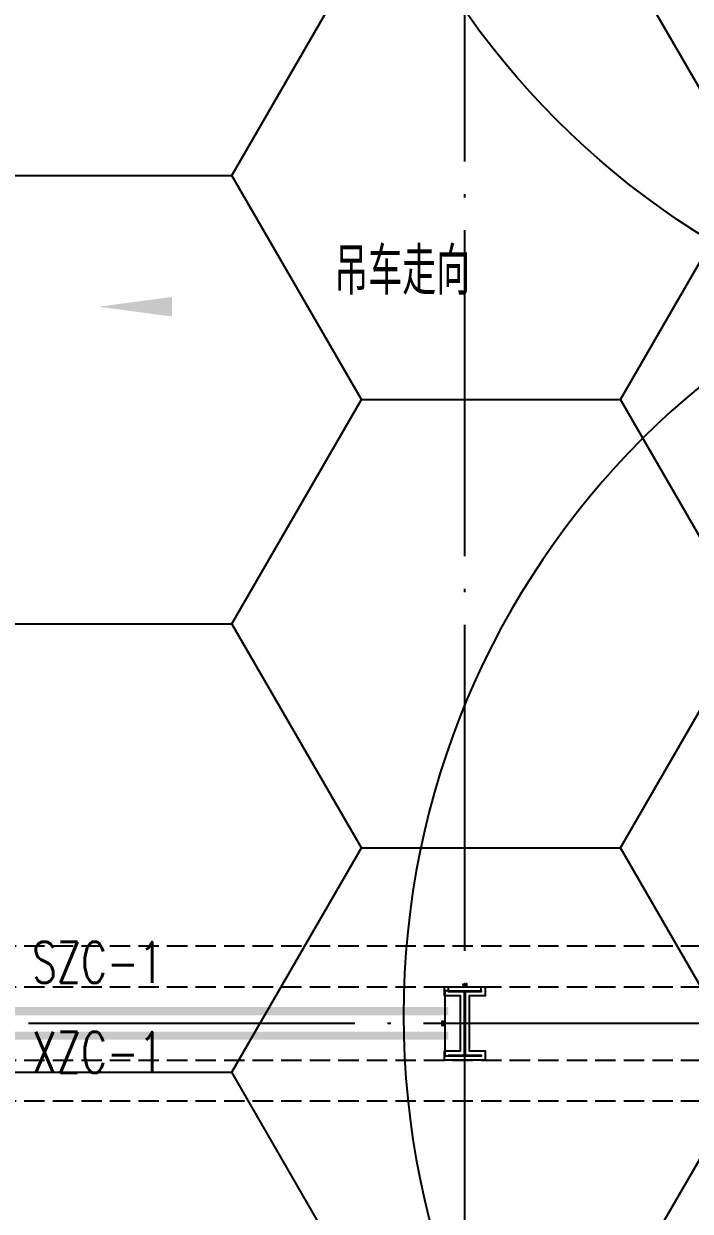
# Model space of a CAD drawing. Extents: x -821772 to -21949, y 506164 to 1049594.
# Drawn here: x -242260 to -234090, y 600467 to 615030 of the extents above; entities that cross this region are included whole.
import ezdxf
from ezdxf.enums import TextEntityAlignment as Align
from ezdxf.xclip import XClip

# ---------------------------------------------------------------- set-up
doc = ezdxf.new("R2010")
doc.units = 0
doc.header["$LTSCALE"] = 1000
doc.header["$MEASUREMENT"] = 0
doc.header["$XCLIPFRAME"] = 2
for name, pattern in [('10平面20250807_t3$0$CENTER', [2, 1.25, -0.25, 0.25, -0.25]), ('10平面20250807_t3$0$DASH', [0.35, 0.25, -0.1]), ('10平面20250807_t3$0$DOTE', [2.42, 2, -0.2, 0.02, -0.2])]:
    doc.linetypes.add(name, pattern=pattern)
doc.layers.get('Defpoints').update_dxf_attribs({"color": 210})
for name, color, linetype in [('10平面20250807_t3$0$A-AXIS-DOTE', 8, '10平面20250807_t3$0$DOTE'), ('10平面20250807_t3$0$A-AXIS-DP', 8, 'Continuous'), ('10平面20250807_t3$0$A-HATCH-2', 8, 'Continuous'), ('10平面20250807_t3$0$A-LIN-V', 8, 'Continuous'), ('10平面20250807_t3$0$A-WINDOW', 8, 'Continuous'), ('10平面20250807_t3$0$AS-COLN', 8, 'Continuous'), ('10平面20250807_t3$0$AS-WALL', 8, 'Continuous'), ('10平面20250807_t3$0$PUB_TEXT', 8, 'Continuous'), ('10平面20250807_t3$0$SB_ZF消火栓', 10, 'Continuous'), ('10平面20250807_t3$0$SB_ZF消火栓M', 10, 'Continuous'), ('10平面20250807_t3$0$建-箭头', 8, 'Continuous'), ('PUB_HATCH', 8, 'Continuous')]:
    doc.layers.add(name, color=color, linetype=linetype)
doc.layers.add('10平面20250807_t3$0$THIN', color=8, linetype='Continuous', lineweight=0)
doc.layers.add('10平面20250807_t3$0$柱间支撑', color=8, linetype='10平面20250807_t3$0$CENTER', lineweight=0)
doc.styles.add('10平面20250807_t3$0$_TCH_DIM_T3', font='SIMPLEX', dxfattribs={"width": 0.705882, "bigfont": 'GBCBIG'})
doc.styles.add('10平面20250807_t3$0$A-STANDARD', font='SIMPLEX', dxfattribs={"bigfont": 'GBCBIG'})
doc.styles.add('10平面20250807_t3$0$TSSD_Rein', font='tj-romans1.shx', dxfattribs={"width": 0.7, "bigfont": 'tj-hztxt.shx'})
doc.dimstyles.new('10平面20250807_t3$0$_TCH_ARCH&&10', dxfattribs={"dimtxt": 29.75, "dimasz": 10, "dimexe": 10, "dimexo": 10, "dimgap": 12.625, "dimtad": 1, "dimdec": 0, "dimzin": 0, "dimdsep": 46, "dimtxsty": '10平面20250807_t3$0$_TCH_DIM_T3', "dimblk": '10平面20250807_t3$0$_ArchTick', "dimcen": 0.09, "dimclrt": 7, "dimazin": 2, "dimtfac": 1, "dimtdec": 0, "dimtix": 1, "dimtmove": 2, "dimatfit": 3, "dimfxl": 0, "dimtolj": 1, "dimtzin": 0, "dimarcsym": 0})

# ---------------------------------------------------------------- blocks, each defined once
blk = doc.blocks.new('10平面20250807_t3$0$dote')
at = {"layer": '10平面20250807_t3$0$A-AXIS-DOTE', "ltscale": 2}
for p, q in [((-16117.8, -264080), (-16117.8, -167560.7)), ((98696.4, -202050), (-97273.6, -202050))]:
    blk.add_line(p, q, dxfattribs=at)
blk = doc.blocks.new('10平面20250807_t3$0$4324324')
at = {"layer": '10平面20250807_t3$0$A-HATCH-2', "linetype": '10平面20250807_t3$0$DASH'}
for p, q in [((-294754.2, 603720.1), (-128854.2, 603720.1)), ((-294754.2, 603220.1), (-128854.2, 603220.1)), ((-294754.2, 602320), (-128854.2, 602320)), ((-294754.2, 601820), (-128854.2, 601820))]:
    blk.add_line(p, q, dxfattribs=at)
blk = doc.blocks.new('10平面20250807_t3$0$_ArchTick')
at = {"color": 0, "linetype": 'ByBlock', "const_width": 0.4}
blk.add_lwpolyline([(-0.5, -0.5), (0.5, 0.5)], dxfattribs=at)
blk = doc.blocks.new('*D10492')
at = {"layer": '10平面20250807_t3$0$A-AXIS-DP', "color": 0, "lineweight": -2}
for p, q in [((-165054, 621030), (-165054, 621079)), ((-165054, 621069), (-164654, 621069)), ((-164654, 621030), (-164654, 621079))]:
    blk.add_line(p, q, dxfattribs=at)
at = {"layer": 'Defpoints', "color": 0}
for p in [(-165054, 621020), (-164654, 621069), (-164654, 621020)]:
    blk.add_point(p, dxfattribs=at)
at = {"layer": '10平面20250807_t3$0$A-AXIS-DP', "color": 0, "lineweight": -2, "xscale": 10, "yscale": 10, "zscale": 10, "rotation": 180}
blk.add_blockref('10平面20250807_t3$0$_ArchTick', (-165054, 621069), dxfattribs=at)
at = {"layer": '10平面20250807_t3$0$A-AXIS-DP', "color": 0, "lineweight": -2, "xscale": 10, "yscale": 10, "zscale": 10}
blk.add_blockref('10平面20250807_t3$0$_ArchTick', (-164654, 621069), dxfattribs=at)
at = {"layer": '10平面20250807_t3$0$A-AXIS-DP', "color": 7, "insert": (-164854, 621096), "char_height": 29.8, "attachment_point": 5, "style": '10平面20250807_t3$0$_TCH_DIM_T3'}
blk.add_mtext('\\A1;400', dxfattribs=at)
blk = doc.blocks.new('*D10493')
at = {"layer": '10平面20250807_t3$0$A-AXIS-DP', "color": 0, "lineweight": -2}
for p, q in [((-165064, 621020), (-165105, 621020)), ((-165095, 620220), (-165095, 621020)), ((-165064, 620220), (-165105, 620220))]:
    blk.add_line(p, q, dxfattribs=at)
at = {"layer": 'Defpoints', "color": 0}
for p in [(-165095, 621020), (-165054, 621020), (-165054, 620220)]:
    blk.add_point(p, dxfattribs=at)
at = {"layer": '10平面20250807_t3$0$A-AXIS-DP', "color": 0, "lineweight": -2, "xscale": 10, "yscale": 10, "zscale": 10}
for p, rotation in [((-165095, 621020), 90), ((-165095, 620220), 270)]:
    blk.add_blockref('10平面20250807_t3$0$_ArchTick', p, dxfattribs=dict(at, rotation=rotation))
at = {"layer": '10平面20250807_t3$0$A-AXIS-DP', "color": 7, "insert": (-165123, 620620), "char_height": 29.8, "attachment_point": 5, "rotation": 90, "style": '10平面20250807_t3$0$_TCH_DIM_T3'}
blk.add_mtext('\\A1;800', dxfattribs=at)
blk = doc.blocks.new('10平面20250807_t3$0$23124232432')
at = {"layer": '10平面20250807_t3$0$柱间支撑', "const_width": 100}
for points in [[(-237054, 602920), (-245654, 602920)], [(-237054, 602620), (-245654, 602620)]]:
    blk.add_lwpolyline(points, dxfattribs=at)
at = {"layer": '10平面20250807_t3$0$THIN', "style": '10平面20250807_t3$0$TSSD_Rein', "width": 0.7}
for s, p in [('SZC-1', (-241354, 603120)), ('XZC-1', (-241354, 602016))]:
    blk.add_text(s, height=500, dxfattribs=at).set_placement(p, align=Align.BOTTOM_CENTER)
blk = doc.blocks.new('10平面20250807_t3$0$A$C5D961328')
at = {"layer": '10平面20250807_t3$0$A-LIN-V', "ltscale": 500}
blk.add_circle((350, 40), 10001, dxfattribs=at)
blk = doc.blocks.new('10平面20250807_t3$0$we42342343234')
at = {"layer": '10平面20250807_t3$0$SB_ZF消火栓M', "xscale": -1}
for p, rotation in [((-251955, 620960), 180), ((-227644, 602520), 270)]:
    blk.add_blockref('10平面20250807_t3$0$A$C5D961328', p, dxfattribs=dict(at, rotation=rotation))
at = {"layer": '10平面20250807_t3$0$SB_ZF消火栓M', "rotation": 180}
blk.add_blockref('10平面20250807_t3$0$A$C5D961328', (-228304, 620960), dxfattribs=at)
blk = doc.blocks.new('10平面20250807_t3$0$234243242332')
at = {"layer": '10平面20250807_t3$0$SB_ZF消火栓'}
blk.add_blockref('10平面20250807_t3$0$we42342343234', (0, 0), dxfattribs=at)
blk = doc.blocks.new('10平面20250807_t3$0$w42343243')
at = {"layer": '10平面20250807_t3$0$A-HATCH-2'}
blk.add_lwpolyline([(-165104.2, 621070), (-164604.2, 621070), (-164604.2, 620958), (-164800.2, 620958), (-164800.2, 620282), (-164604.2, 620282), (-164604.2, 620170), (-165104.2, 620170), (-165104.2, 620282), (-164908.2, 620282), (-164908.2, 620958), (-165104.2, 620958)], close=True, dxfattribs=at)
at = {"layer": '10平面20250807_t3$0$AS-COLN', "color": 3}
blk.add_lwpolyline([(-165054.2, 621020), (-164654.2, 621020), (-164654.2, 621008), (-164850.2, 621008), (-164850.2, 620232), (-164654.2, 620232), (-164654.2, 620220), (-165054.2, 620220), (-165054.2, 620232), (-164858.2, 620232), (-164858.2, 621008), (-165054.2, 621008)], close=True, dxfattribs=at)
at = {"layer": '10平面20250807_t3$0$A-AXIS-DP'}
for p1, p2, distance, picture, middle in [((-165054.2, 620220), (-165054.2, 621020), 41.2, '*D10493', (-165122.9, 620620)), ((-165054.2, 621020), (-164654.2, 621020), 48.8, '*D10492', (-164854.2, 621096.2))]:
    dim = blk.add_aligned_dim(p1=p1, p2=p2, distance=distance, dimstyle='10平面20250807_t3$0$_TCH_ARCH&&10', dxfattribs=at)
    dim.commit()
    dim.dimension.update_dxf_attribs({"geometry": picture, "text_midpoint": middle})
blk = doc.blocks.new('10平面20250807_t3$0$42343')
at = {"layer": '10平面20250807_t3$0$A-WINDOW'}
blk.add_blockref('10平面20250807_t3$0$w42343243', (-72000, -17850), dxfattribs=at)
blk = doc.blocks.new('10平面20250807_t3')
at = {"layer": '10平面20250807_t3$0$建-箭头'}
blk.add_lwpolyline([(-234442, 611560, 0, 0, 0), (-241342, 611560, 0, 240, 0), (-240442, 611560, 0, 0, 0)], format="xyseb", dxfattribs=at)
at = {"layer": '10平面20250807_t3$0$A-WINDOW'}
for name in ['10平面20250807_t3$0$42343', '10平面20250807_t3$0$4324324']:
    blk.add_blockref(name, (0, 0), dxfattribs=at)
at = {"layer": '10平面20250807_t3$0$AS-WALL'}
blk.add_blockref('10平面20250807_t3$0$dote', (-220736.4, 804820), dxfattribs=at)
at = {"layer": '10平面20250807_t3$0$SB_ZF消火栓', "linetype": 'Continuous'}
blk.add_blockref('10平面20250807_t3$0$234243242332', (0, 0), dxfattribs=at)
at = {"layer": '10平面20250807_t3$0$柱间支撑'}
blk.add_blockref('10平面20250807_t3$0$23124232432', (0, 0), dxfattribs=at)
at = {"layer": '10平面20250807_t3$0$PUB_TEXT', "style": '10平面20250807_t3$0$A-STANDARD'}
blk.add_text('吊车走向', height=578.72, dxfattribs=at).set_placement((-238454.3, 611706.9))

msp = doc.modelspace()

# ---------------------------------------------------------------- block references
at = {"ltscale": 100}
ref = msp.add_blockref('10平面20250807_t3', (0, 0), dxfattribs=at)
XClip(ref).set_block_clipping_path([(-386212.6353242097, 506163.79756496), (-21948.7593967821, 884998.2285294847)])

# ---------------------------------------------------------------- next in the draw order: hatches: boundary and pattern name
at = {"layer": 'PUB_HATCH', "ltscale": 5000}
h = msp.add_hatch(dxfattribs=at)
h.set_pattern_fill('HONEY', color=8, scale=2000)
h.set_pattern_definition([(0, (0, 0), (4762.5, 2749.63), [3175, -6350]), (120, (0, 0), (-4762.499, 2749.631), [3175, -6350]), (60, (0, 0), (0.0006, 5499.261), [-6350, 3175])])
h.paths.add_polyline_path([(-252854.2, 548219.9), (-252854.2, 548720), (-254254.2, 548720), (-254254.2, 548219.9), (-313754.2, 548219.9), (-313754.2, 567383.2), (-296221.3, 621420), (-254254.2, 621420), (-254254.2, 620920), (-252854.2, 620920), (-252854.2, 621420), (-200254.2, 621420), (-200254.2, 620920), (-198854.2, 620920), (-198854.2, 621420), (-146254.2, 621420), (-146254.2, 620920), (-144854.2, 620920), (-144854.2, 621420), (-128054.2, 621420), (-128054.2, 548219.9), (-144854.2, 548219.9), (-144854.2, 548720), (-146254.2, 548720), (-146254.2, 548219.9), (-198854.2, 548219.9), (-198854.2, 548720), (-200254.2, 548720), (-200254.2, 548219.9)])

doc.saveas('drawing.dxf')
